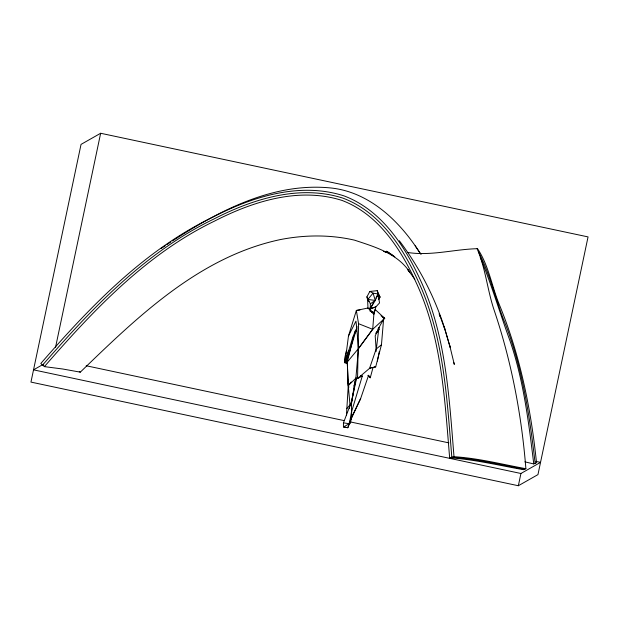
<?xml version="1.0" encoding="UTF-8"?>
<svg xmlns="http://www.w3.org/2000/svg" width="619" height="619" viewBox="0 0 619 619"><rect width="100%" height="100%" fill="white"/><g stroke="black" fill="none" stroke-linecap="round" stroke-linejoin="round"><path stroke-width="0.93" d="M346.431 415.473L348.265 385.575L355.879 378.194L357.565 378.534L358.556 323.698L356.358 310.459L367.972 308.007L373.899 314.026L372.7 329.308L358.478 348.543L347.267 362.053L348.265 385.575L349.983 404.934L349.309 408.61M355.879 378.194L358.478 348.543L372.7 329.308L384.693 318.344L375.145 309.492L373.899 314.026L369.589 309.237L370.294 308.618L370.348 303.797L366.912 296.841L369.853 291.448L377.242 290.667L380.066 297.05L378.735 299.627M377.992 296.749L378.085 293.986L377.242 290.667M376.027 351.638L378.921 327.637L383.602 319.164L384.693 318.344L381.018 315.736M357.457 376.607L357.565 378.534L369.566 368.344L375.687 366.92L381.466 344.729L383.602 319.164M348.195 379.532L347.909 382.859L348.861 387.324M351.298 381.946L348.265 385.575L348.435 383.679M356.954 326.329L355.995 331.885M348.474 336.016L355.948 321.137L356.761 328.124L346.926 360.583L347.089 363.407L345.007 362.742L348.474 336.016L356.358 310.459L359.949 309.995M351.166 404.764L355.144 380.6M351.422 416.788L350.486 423.21L349.023 424.162M376.081 333.486L378.379 330.817L378.921 327.637L377.954 329.153M351.638 402.543L355.971 378.031M348.265 385.575L347.267 362.053L354.857 331.18M377.373 361.078L379.269 351.623M55.524 347.406L100.649 133.263L588.05 236.907L537.957 474.611L518.351 485.737L30.95 382.093L81.043 144.389L100.649 133.263M518.351 485.737L520.927 473.489L540.542 462.362L535.814 461.364M347.267 362.053L345.007 362.742L344.419 359.531L346.245 351.19M360.66 375.563L362.316 376.004L351.437 412.192L349.34 423.736L347.816 427.714L343.452 426.948L343.437 422.862L351.375 402.095L356.559 378.341M373.899 314.026L375.826 306.908L379.524 302.962L378.085 293.986L373.064 293.151L369.853 291.448M367.856 375.493L370.263 377.768L372.994 367.632M348.342 356.505L345.007 362.742L348.536 350.339M353.898 386.063L356.296 378.186M345.007 362.742L353.186 336.047M378.921 327.637L375.199 335.9L376.112 349.101L369.566 368.344L371.771 367.369M348.93 423.597L360.668 398.497L368.615 375.199L370.263 377.768M353.867 335.792L356.761 328.124L358.478 348.543M369.589 309.237L375.826 306.908L370.294 308.618L375.276 300.447L378.085 293.986L380.066 297.05L378.356 299.178M360.668 398.497L351.716 417.16L347.816 427.714L343.452 426.948L349.34 423.736L343.437 422.862M370.294 308.618L373.319 302.931M375.919 298.048L378.085 293.986M378.379 330.817L379.254 329.323M375.903 333.045L376.994 331.56M350.501 418.63L351.716 417.16L351.375 402.095M346.64 408.733L349.983 404.934M525.887 468.715C501.885 464.312 478.301 458.192 454.006 456.714C449.084 396.717 446.005 334.6 419.984 279.215C404.153 244.737 380.948 209.818 343.971 195.867C299.751 181.646 252.335 196.695 212.657 217.23C143.84 250.587 90.312 306.56 40.823 363.477L44.398 366.626C93.454 310.22 146.099 254.185 214.414 221.153C253.024 201.322 299.078 186.721 342.067 200.448C378.023 214.081 400.292 248.289 415.767 281.738C441.571 336.674 444.674 398.288 449.642 457.789C474.564 459.46 498.953 465.387 523.581 469.697L525.887 468.715C521.562 414.482 511.356 360.877 493.854 309.314C487.3 289.413 485.466 267.942 477.079 248.699C453.812 249.349 430.723 256.173 407.426 252.436M44.398 366.626L62.821 369.017L80.3 372.151C137.681 316.704 199.442 256.777 280.214 239.607C304.687 234.794 330.198 234.539 354.555 240.164C374.859 246.896 397.383 253.357 409.879 272.267L407.619 269.404L414.807 279.239M376.112 349.101L381.466 344.729M370.348 303.797L375.276 300.447L373.064 293.151L367.848 299.41L375.276 300.447M161.234 248.451L165.242 245.758M166.844 244.683L170.844 241.99M172.446 240.915C219.049 210.862 272.522 182.504 329.78 187.867C369.148 191.457 400.052 221.37 420.169 253.318M43.338 364.289L33.527 369.853L520.927 473.489M357.565 378.534L362.316 376.004M524.866 461.851L533.764 463.925L536.511 462.695C530.978 409.097 520.215 355.964 499.858 305.91C491.881 287.231 489.002 265.783 477.597 248.807L477.079 248.699M449.642 457.789L454.006 456.714M367.903 308.572L370.495 307.945M374.062 366.781L375.687 366.92M43.895 365.179L42.61 365.055C91.883 308.394 144.97 252.382 213.54 219.188C252.684 199.008 299.41 184.183 343.019 198.157C379.486 211.946 402.226 246.517 417.879 280.477C443.792 335.637 446.879 397.506 451.824 457.248C476.437 458.826 500.438 464.846 524.734 469.21M86.196 365.752L344.063 420.587M349.735 421.794L448.914 442.879M369.791 310.908L373.35 311.906M387.339 252.475L383.757 251.384L387.177 252.529M371.4 312.162L373.141 312.85M358.556 323.698L372.7 329.308M344.419 359.531L346.926 360.583M79.271 371.593L80.3 372.151M382.279 316.913L384.693 318.344M392.856 255.469L386.581 251.19L394.814 256.823M366.912 296.841L367.624 299.967L368.885 301.391M399.317 240.737C419.396 267.222 434.762 297.259 444.837 328.921M415.163 245.789L421.052 254.471M478.75 252.366C490.24 274.674 495.463 299.72 504.942 322.917C522.366 367.848 529.678 415.682 535.133 463.314M480.259 257.249C491.532 284.539 499.827 312.997 509.979 340.721C523.674 380.476 528.68 422.398 533.764 463.925M439.057 313.818L440.186 316.371M440.558 317.222L439.823 315.388L445.378 330.925L450.16 347.29L444.218 326.855M449.68 345.387L454.3 364.413L453.866 362.633M367.624 299.967L367.972 308.007"/></g></svg>
